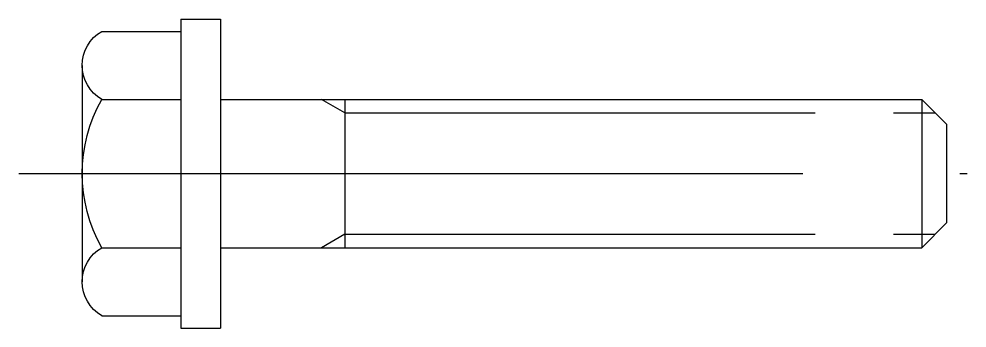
# Model space of a CAD drawing. Header units: millimetres. Extents: x 150937 to 394412, y 327166 to 584759.
# Drawn here: x 225456.39 to 225494.79, y 439615.77 to 439628.27 of the extents above; entities that cross this region are included whole.
import ezdxf

# ---------------------------------------------------------------- set-up
doc = ezdxf.new("R2010")
doc.units = ezdxf.units.MM
doc.linetypes.add('CENTER', pattern=[50.8, 31.75, -6.35, 6.35, -6.35])
doc.linetypes.add('CENTER2', pattern=[28.575, 19.05, -3.175, 3.175, -3.175])
doc.layers.add('1', color=2, linetype='CENTER2')
doc.layers.add('CEN', color=1, linetype='CENTER')

# ---------------------------------------------------------------- blocks, each defined once
blk = doc.blocks.new('BM6')
for p, q in [((9.346, 44.19), (18.096, 44.19)), ((7.971, 43.396), (7.971, 40.19)), ((10.721, 43.396), (10.721, 40.19)), ((16.721, 43.396), (16.721, 40.19)), ((19.471, 43.396), (19.471, 40.19)), ((7.471, 40.19), (19.971, 40.19)), ((7.471, 40.19), (7.471, 38.59)), ((19.971, 40.19), (19.971, 38.59)), ((7.471, 38.59), (19.971, 38.59)), ((10.721, 38.59), (10.721, 10.19)), ((16.721, 38.59), (16.721, 10.19)), ((10.721, 33.557), (16.721, 33.557)), ((10.721, 10.19), (16.721, 10.19)), ((11.721, 9.19), (10.721, 10.19)), ((15.721, 9.19), (16.721, 10.19)), ((11.721, 9.19), (15.721, 9.19))]:
    blk.add_line(p, q)
for centre, radius, start, end in [((9.346, 42.602), 1.588, 30, 150), ((13.721, 38.124), 6.065, 60.3564, 119.6436), ((18.096, 42.602), 1.588, 30, 150)]:
    blk.add_arc(centre, radius, start, end)
at = {"layer": '1'}
for p, q in [((11.262, 33.557), (10.721, 34.495)), ((16.179, 33.557), (16.721, 34.495)), ((11.262, 33.557), (11.262, 9.648)), ((16.179, 33.557), (16.179, 9.648))]:
    blk.add_line(p, q, dxfattribs=at)
at = {"layer": 'CEN'}
blk.add_line((13.721, 46.752), (13.721, 8.355), dxfattribs=at)

msp = doc.modelspace()

# ---------------------------------------------------------------- block references
at = {"xscale": -1, "rotation": 90}
msp.add_blockref('BM6', (225503.141, 439635.741), dxfattribs=at)

doc.saveas('drawing.dxf')
